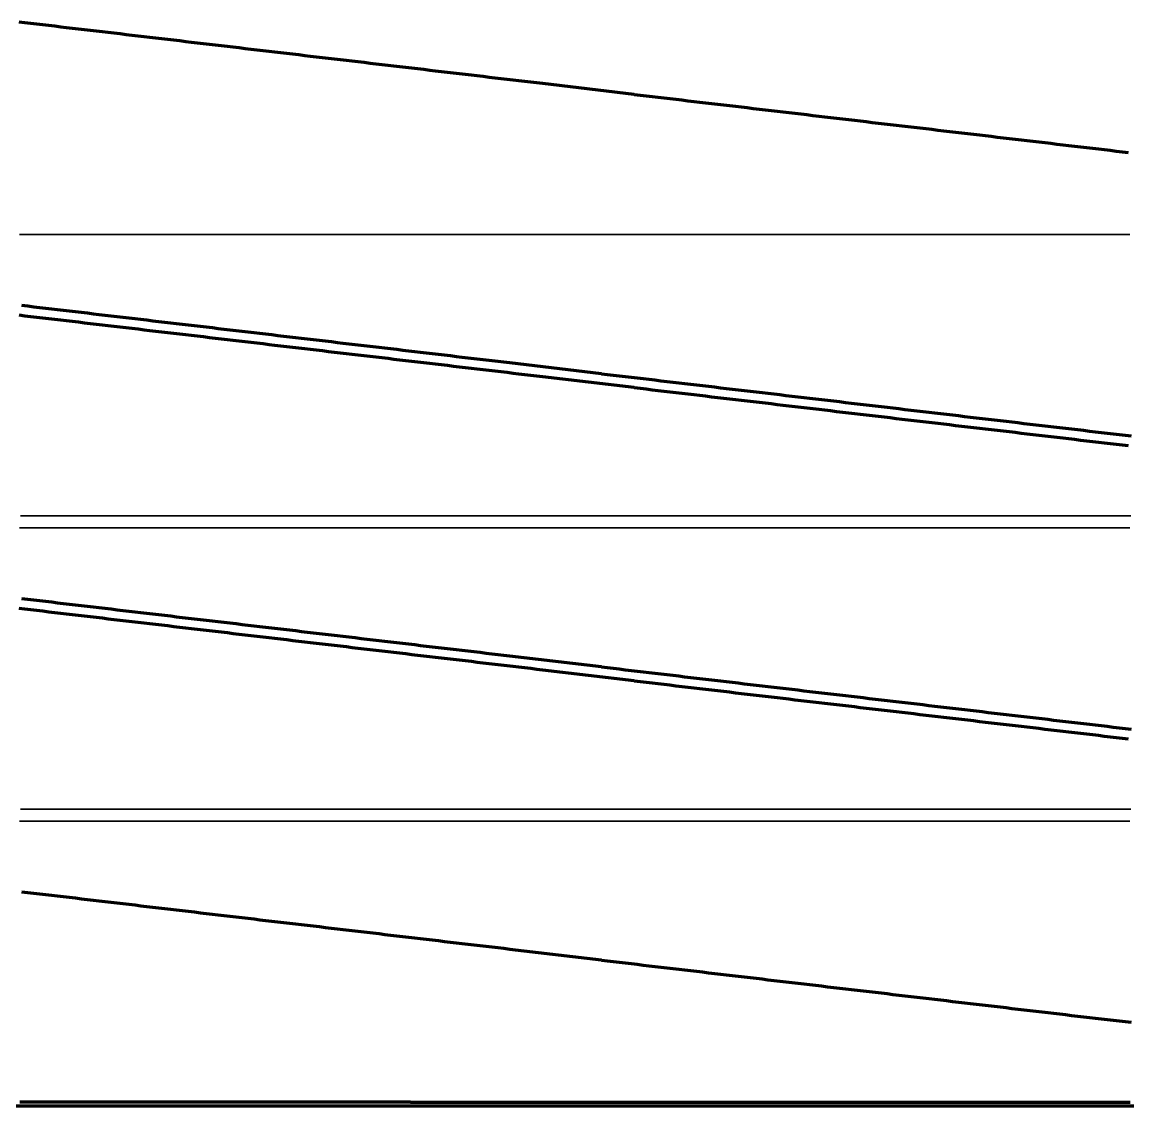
# Model space of a CAD drawing. Header units: millimetres. Extents: x 0 to 2208, y 0 to 420.
# Drawn here: x 85.89 to 95.13, y 106.97 to 116.03 of the extents above; entities that cross this region are included whole.
import ezdxf

# ---------------------------------------------------------------- set-up
doc = ezdxf.new("R2010")
doc.units = ezdxf.units.MM
doc.linetypes.add('IRAM-E-TRAZOS', pattern=[5, 4, -1])
doc.layers.add('01-VISIBLE', color=7, linetype='CONTINUOUS', lineweight=70)
doc.layers.add('02-OCULTA', color=4, linetype='IRAM-E-TRAZOS', lineweight=35)

msp = doc.modelspace()

# ---------------------------------------------------------------- linework, layer by layer
at = {"layer": '01-VISIBLE'}
for p, q in [((91.003, 115.4262), (90.2393, 115.5159)), ((90.7288, 113.0922), (89.9651, 113.182)), ((91.003, 112.9762), (90.2393, 113.0659)), ((90.7288, 110.6422), (89.9651, 110.732)), ((91.003, 110.5262), (90.2393, 110.6159)), ((90.7288, 108.1922), (89.9651, 108.282)), ((89.1341, 107.0041), (91.8341, 107.0041)), ((81.7041, 106.9741), (99.2641, 106.9741)), ((81.7041, 106.9741), (99.2641, 106.9741))]:
    msp.add_line(p, q, dxfattribs=at)
for points in [[(90.2393, 115.5159), (90.1896, 115.5217), (90.1399, 115.5276), (90.0902, 115.5334), (90.0405, 115.5393), (89.9907, 115.5451), (89.941, 115.551), (89.8913, 115.5568), (89.8416, 115.5626), (89.7919, 115.5685), (89.7422, 115.5743), (89.6924, 115.5802), (89.6427, 115.586), (89.593, 115.5919), (89.5433, 115.5977), (89.4936, 115.6035), (89.4438, 115.6094), (89.3941, 115.6152), (89.3444, 115.6211), (89.2947, 115.6269), (89.245, 115.6327), (89.1953, 115.6386), (89.1455, 115.6444), (89.0958, 115.6503), (89.0461, 115.6561), (88.9964, 115.662), (88.9467, 115.6678), (88.8969, 115.6736), (88.8472, 115.6795), (88.7975, 115.6853), (88.7478, 115.6912), (88.6981, 115.697), (88.6483, 115.7029), (88.5986, 115.7087), (88.5489, 115.7145), (88.4992, 115.7204), (88.4495, 115.7262), (88.3998, 115.7321), (88.35, 115.7379), (88.3003, 115.7437), (88.2506, 115.7496), (88.2009, 115.7554), (88.1512, 115.7613), (88.1014, 115.7671), (88.0517, 115.773), (88.002, 115.7788), (87.9523, 115.7846), (87.9026, 115.7905), (87.8528, 115.7963), (87.8031, 115.8022), (87.7534, 115.808), (87.7037, 115.8139), (87.654, 115.8197), (87.6043, 115.8255), (87.5545, 115.8314), (87.5048, 115.8372), (87.4551, 115.8431), (87.4054, 115.8489), (87.3557, 115.8548), (87.3059, 115.8606), (87.2562, 115.8664), (87.2065, 115.8723), (87.1568, 115.8781), (87.1071, 115.884), (87.0574, 115.8898), (87.0076, 115.8956), (86.9579, 115.9015), (86.9082, 115.9073), (86.8585, 115.9132), (86.8088, 115.919), (86.759, 115.9249), (86.7093, 115.9307), (86.6596, 115.9365), (86.6099, 115.9424), (86.5602, 115.9482), (86.5104, 115.9541), (86.4607, 115.9599), (86.411, 115.9658), (86.3613, 115.9716), (86.3116, 115.9774), (86.2619, 115.9833), (86.2121, 115.9891), (86.1624, 115.995), (86.1127, 116.0008), (86.063, 116.0067), (86.0133, 116.0125), (85.9635, 116.0183), (85.9138, 116.0242), (85.8641, 116.03)], [(91.003, 115.4262), (91.0528, 115.4203), (91.1025, 115.4145), (91.1522, 115.4086), (91.2019, 115.4028), (91.2516, 115.397), (91.3013, 115.3911), (91.3511, 115.3853), (91.4008, 115.3794), (91.4505, 115.3736), (91.5002, 115.3677), (91.5499, 115.3619), (91.5997, 115.3561), (91.6494, 115.3502), (91.6991, 115.3444), (91.7488, 115.3385), (91.7985, 115.3327), (91.8483, 115.3268), (91.898, 115.321), (91.9477, 115.3152), (91.9974, 115.3093), (92.0471, 115.3035), (92.0968, 115.2976), (92.1466, 115.2918), (92.1963, 115.286), (92.246, 115.2801), (92.2957, 115.2743), (92.3454, 115.2684), (92.3952, 115.2626), (92.4449, 115.2567), (92.4946, 115.2509), (92.5443, 115.2451), (92.594, 115.2392), (92.6437, 115.2334), (92.6935, 115.2275), (92.7432, 115.2217), (92.7929, 115.2158), (92.8426, 115.21), (92.8923, 115.2042), (92.9421, 115.1983), (92.9918, 115.1925), (93.0415, 115.1866), (93.0912, 115.1808), (93.1409, 115.1749), (93.1907, 115.1691), (93.2404, 115.1633), (93.2901, 115.1574), (93.3398, 115.1516), (93.3895, 115.1457), (93.4392, 115.1399), (93.489, 115.1341), (93.5387, 115.1282), (93.5884, 115.1224), (93.6381, 115.1165), (93.6878, 115.1107), (93.7376, 115.1048), (93.7873, 115.099), (93.837, 115.0932), (93.8867, 115.0873), (93.9364, 115.0815), (93.9862, 115.0756), (94.0359, 115.0698), (94.0856, 115.0639), (94.1353, 115.0581), (94.185, 115.0523), (94.2347, 115.0464), (94.2845, 115.0406), (94.3342, 115.0347), (94.3839, 115.0289), (94.4336, 115.0231), (94.4833, 115.0172), (94.5331, 115.0114), (94.5828, 115.0055), (94.6325, 114.9997), (94.6822, 114.9938), (94.7319, 114.988), (94.7816, 114.9822), (94.8314, 114.9763), (94.8811, 114.9705), (94.9308, 114.9646), (94.9805, 114.9588), (95.0302, 114.9529), (95.08, 114.9471), (95.1297, 114.9413)], [(89.9651, 113.182), (89.9154, 113.1878), (89.8657, 113.1936), (89.8159, 113.1995), (89.7662, 113.2053), (89.7165, 113.2112), (89.6668, 113.217), (89.6171, 113.2229), (89.5673, 113.2287), (89.5176, 113.2345), (89.4679, 113.2404), (89.4182, 113.2462), (89.3685, 113.2521), (89.3187, 113.2579), (89.269, 113.2638), (89.2193, 113.2696), (89.1696, 113.2754), (89.1199, 113.2813), (89.0702, 113.2871), (89.0204, 113.293), (88.9707, 113.2988), (88.921, 113.3046), (88.8713, 113.3105), (88.8216, 113.3163), (88.7718, 113.3222), (88.7221, 113.328), (88.6724, 113.3339), (88.6227, 113.3397), (88.573, 113.3455), (88.5232, 113.3514), (88.4735, 113.3572), (88.4238, 113.3631), (88.3741, 113.3689), (88.3244, 113.3748), (88.2747, 113.3806), (88.2249, 113.3864), (88.1752, 113.3923), (88.1255, 113.3981), (88.0758, 113.404), (88.0261, 113.4098), (87.9763, 113.4157), (87.9266, 113.4215), (87.8769, 113.4273), (87.8272, 113.4332), (87.7775, 113.439), (87.7278, 113.4449), (87.678, 113.4507), (87.6283, 113.4565), (87.5786, 113.4624), (87.5289, 113.4682), (87.4792, 113.4741), (87.4294, 113.4799), (87.3797, 113.4858), (87.33, 113.4916), (87.2803, 113.4974), (87.2306, 113.5033), (87.1808, 113.5091), (87.1311, 113.515), (87.0814, 113.5208), (87.0317, 113.5267), (86.982, 113.5325), (86.9323, 113.5383), (86.8825, 113.5442), (86.8328, 113.55), (86.7831, 113.5559), (86.7334, 113.5617), (86.6837, 113.5675), (86.6339, 113.5734), (86.5842, 113.5792), (86.5345, 113.5851), (86.4848, 113.5909), (86.4351, 113.5968), (86.3854, 113.6026), (86.3356, 113.6084), (86.2859, 113.6143), (86.2362, 113.6201), (86.1865, 113.626), (86.1368, 113.6318), (86.087, 113.6377), (86.0373, 113.6435), (85.9876, 113.6493), (85.9379, 113.6552), (85.8882, 113.661)], [(90.2393, 113.0659), (90.1896, 113.0717), (90.1399, 113.0776), (90.0902, 113.0834), (90.0405, 113.0893), (89.9907, 113.0951), (89.941, 113.101), (89.8913, 113.1068), (89.8416, 113.1126), (89.7919, 113.1185), (89.7422, 113.1243), (89.6924, 113.1302), (89.6427, 113.136), (89.593, 113.1419), (89.5433, 113.1477), (89.4936, 113.1535), (89.4438, 113.1594), (89.3941, 113.1652), (89.3444, 113.1711), (89.2947, 113.1769), (89.245, 113.1827), (89.1953, 113.1886), (89.1455, 113.1944), (89.0958, 113.2003), (89.0461, 113.2061), (88.9964, 113.212), (88.9467, 113.2178), (88.8969, 113.2236), (88.8472, 113.2295), (88.7975, 113.2353), (88.7478, 113.2412), (88.6981, 113.247), (88.6483, 113.2529), (88.5986, 113.2587), (88.5489, 113.2645), (88.4992, 113.2704), (88.4495, 113.2762), (88.3998, 113.2821), (88.35, 113.2879), (88.3003, 113.2937), (88.2506, 113.2996), (88.2009, 113.3054), (88.1512, 113.3113), (88.1014, 113.3171), (88.0517, 113.323), (88.002, 113.3288), (87.9523, 113.3346), (87.9026, 113.3405), (87.8528, 113.3463), (87.8031, 113.3522), (87.7534, 113.358), (87.7037, 113.3639), (87.654, 113.3697), (87.6043, 113.3755), (87.5545, 113.3814), (87.5048, 113.3872), (87.4551, 113.3931), (87.4054, 113.3989), (87.3557, 113.4048), (87.3059, 113.4106), (87.2562, 113.4164), (87.2065, 113.4223), (87.1568, 113.4281), (87.1071, 113.434), (87.0574, 113.4398), (87.0076, 113.4456), (86.9579, 113.4515), (86.9082, 113.4573), (86.8585, 113.4632), (86.8088, 113.469), (86.759, 113.4749), (86.7093, 113.4807), (86.6596, 113.4865), (86.6099, 113.4924), (86.5602, 113.4982), (86.5104, 113.5041), (86.4607, 113.5099), (86.411, 113.5158), (86.3613, 113.5216), (86.3116, 113.5274), (86.2619, 113.5333), (86.2121, 113.5391), (86.1624, 113.545), (86.1127, 113.5508), (86.063, 113.5567), (86.0133, 113.5625), (85.9635, 113.5683), (85.9138, 113.5742), (85.8641, 113.58)], [(90.7288, 113.0922), (90.7785, 113.0864), (90.8282, 113.0805), (90.8779, 113.0747), (90.9277, 113.0689), (90.9774, 113.063), (91.0271, 113.0572), (91.0768, 113.0513), (91.1265, 113.0455), (91.1763, 113.0396), (91.226, 113.0338), (91.2757, 113.028), (91.3254, 113.0221), (91.3751, 113.0163), (91.4248, 113.0104), (91.4746, 113.0046), (91.5243, 112.9987), (91.574, 112.9929), (91.6237, 112.9871), (91.6734, 112.9812), (91.7232, 112.9754), (91.7729, 112.9695), (91.8226, 112.9637), (91.8723, 112.9579), (91.922, 112.952), (91.9717, 112.9462), (92.0215, 112.9403), (92.0712, 112.9345), (92.1209, 112.9286), (92.1706, 112.9228), (92.2203, 112.917), (92.2701, 112.9111), (92.3198, 112.9053), (92.3695, 112.8994), (92.4192, 112.8936), (92.4689, 112.8877), (92.5187, 112.8819), (92.5684, 112.8761), (92.6181, 112.8702), (92.6678, 112.8644), (92.7175, 112.8585), (92.7672, 112.8527), (92.817, 112.8468), (92.8667, 112.841), (92.9164, 112.8352), (92.9661, 112.8293), (93.0158, 112.8235), (93.0656, 112.8176), (93.1153, 112.8118), (93.165, 112.806), (93.2147, 112.8001), (93.2644, 112.7943), (93.3142, 112.7884), (93.3639, 112.7826), (93.4136, 112.7767), (93.4633, 112.7709), (93.513, 112.7651), (93.5627, 112.7592), (93.6125, 112.7534), (93.6622, 112.7475), (93.7119, 112.7417), (93.7616, 112.7358), (93.8113, 112.73), (93.8611, 112.7242), (93.9108, 112.7183), (93.9605, 112.7125), (94.0102, 112.7066), (94.0599, 112.7008), (94.1096, 112.695), (94.1594, 112.6891), (94.2091, 112.6833), (94.2588, 112.6774), (94.3085, 112.6716), (94.3582, 112.6657), (94.408, 112.6599), (94.4577, 112.6541), (94.5074, 112.6482), (94.5571, 112.6424), (94.6068, 112.6365), (94.6566, 112.6307), (94.7063, 112.6248), (94.756, 112.619), (94.8057, 112.6132), (94.8554, 112.6073), (94.9051, 112.6015), (94.9549, 112.5956), (95.0046, 112.5898), (95.0543, 112.5839), (95.104, 112.5781), (95.1537, 112.5723)], [(91.003, 112.9762), (91.0528, 112.9703), (91.1025, 112.9645), (91.1522, 112.9586), (91.2019, 112.9528), (91.2516, 112.947), (91.3013, 112.9411), (91.3511, 112.9353), (91.4008, 112.9294), (91.4505, 112.9236), (91.5002, 112.9177), (91.5499, 112.9119), (91.5997, 112.9061), (91.6494, 112.9002), (91.6991, 112.8944), (91.7488, 112.8885), (91.7985, 112.8827), (91.8483, 112.8768), (91.898, 112.871), (91.9477, 112.8652), (91.9974, 112.8593), (92.0471, 112.8535), (92.0968, 112.8476), (92.1466, 112.8418), (92.1963, 112.836), (92.246, 112.8301), (92.2957, 112.8243), (92.3454, 112.8184), (92.3952, 112.8126), (92.4449, 112.8067), (92.4946, 112.8009), (92.5443, 112.7951), (92.594, 112.7892), (92.6437, 112.7834), (92.6935, 112.7775), (92.7432, 112.7717), (92.7929, 112.7658), (92.8426, 112.76), (92.8923, 112.7542), (92.9421, 112.7483), (92.9918, 112.7425), (93.0415, 112.7366), (93.0912, 112.7308), (93.1409, 112.7249), (93.1907, 112.7191), (93.2404, 112.7133), (93.2901, 112.7074), (93.3398, 112.7016), (93.3895, 112.6957), (93.4392, 112.6899), (93.489, 112.6841), (93.5387, 112.6782), (93.5884, 112.6724), (93.6381, 112.6665), (93.6878, 112.6607), (93.7376, 112.6548), (93.7873, 112.649), (93.837, 112.6432), (93.8867, 112.6373), (93.9364, 112.6315), (93.9862, 112.6256), (94.0359, 112.6198), (94.0856, 112.6139), (94.1353, 112.6081), (94.185, 112.6023), (94.2347, 112.5964), (94.2845, 112.5906), (94.3342, 112.5847), (94.3839, 112.5789), (94.4336, 112.5731), (94.4833, 112.5672), (94.5331, 112.5614), (94.5828, 112.5555), (94.6325, 112.5497), (94.6822, 112.5438), (94.7319, 112.538), (94.7816, 112.5322), (94.8314, 112.5263), (94.8811, 112.5205), (94.9308, 112.5146), (94.9805, 112.5088), (95.0302, 112.5029), (95.08, 112.4971), (95.1297, 112.4913)], [(89.9651, 110.732), (89.9154, 110.7378), (89.8657, 110.7436), (89.8159, 110.7495), (89.7662, 110.7553), (89.7165, 110.7612), (89.6668, 110.767), (89.6171, 110.7729), (89.5673, 110.7787), (89.5176, 110.7845), (89.4679, 110.7904), (89.4182, 110.7962), (89.3685, 110.8021), (89.3187, 110.8079), (89.269, 110.8138), (89.2193, 110.8196), (89.1696, 110.8254), (89.1199, 110.8313), (89.0702, 110.8371), (89.0204, 110.843), (88.9707, 110.8488), (88.921, 110.8546), (88.8713, 110.8605), (88.8216, 110.8663), (88.7718, 110.8722), (88.7221, 110.878), (88.6724, 110.8839), (88.6227, 110.8897), (88.573, 110.8955), (88.5232, 110.9014), (88.4735, 110.9072), (88.4238, 110.9131), (88.3741, 110.9189), (88.3244, 110.9248), (88.2747, 110.9306), (88.2249, 110.9364), (88.1752, 110.9423), (88.1255, 110.9481), (88.0758, 110.954), (88.0261, 110.9598), (87.9763, 110.9657), (87.9266, 110.9715), (87.8769, 110.9773), (87.8272, 110.9832), (87.7775, 110.989), (87.7278, 110.9949), (87.678, 111.0007), (87.6283, 111.0065), (87.5786, 111.0124), (87.5289, 111.0182), (87.4792, 111.0241), (87.4294, 111.0299), (87.3797, 111.0358), (87.33, 111.0416), (87.2803, 111.0474), (87.2306, 111.0533), (87.1808, 111.0591), (87.1311, 111.065), (87.0814, 111.0708), (87.0317, 111.0767), (86.982, 111.0825), (86.9323, 111.0883), (86.8825, 111.0942), (86.8328, 111.1), (86.7831, 111.1059), (86.7334, 111.1117), (86.6837, 111.1175), (86.6339, 111.1234), (86.5842, 111.1292), (86.5345, 111.1351), (86.4848, 111.1409), (86.4351, 111.1468), (86.3854, 111.1526), (86.3356, 111.1584), (86.2859, 111.1643), (86.2362, 111.1701), (86.1865, 111.176), (86.1368, 111.1818), (86.087, 111.1877), (86.0373, 111.1935), (85.9876, 111.1993), (85.9379, 111.2052), (85.8882, 111.211)], [(90.2393, 110.6159), (90.1896, 110.6217), (90.1399, 110.6276), (90.0902, 110.6334), (90.0405, 110.6393), (89.9907, 110.6451), (89.941, 110.651), (89.8913, 110.6568), (89.8416, 110.6626), (89.7919, 110.6685), (89.7422, 110.6743), (89.6924, 110.6802), (89.6427, 110.686), (89.593, 110.6919), (89.5433, 110.6977), (89.4936, 110.7035), (89.4438, 110.7094), (89.3941, 110.7152), (89.3444, 110.7211), (89.2947, 110.7269), (89.245, 110.7327), (89.1953, 110.7386), (89.1455, 110.7444), (89.0958, 110.7503), (89.0461, 110.7561), (88.9964, 110.762), (88.9467, 110.7678), (88.8969, 110.7736), (88.8472, 110.7795), (88.7975, 110.7853), (88.7478, 110.7912), (88.6981, 110.797), (88.6483, 110.8029), (88.5986, 110.8087), (88.5489, 110.8145), (88.4992, 110.8204), (88.4495, 110.8262), (88.3998, 110.8321), (88.35, 110.8379), (88.3003, 110.8437), (88.2506, 110.8496), (88.2009, 110.8554), (88.1512, 110.8613), (88.1014, 110.8671), (88.0517, 110.873), (88.002, 110.8788), (87.9523, 110.8846), (87.9026, 110.8905), (87.8528, 110.8963), (87.8031, 110.9022), (87.7534, 110.908), (87.7037, 110.9139), (87.654, 110.9197), (87.6043, 110.9255), (87.5545, 110.9314), (87.5048, 110.9372), (87.4551, 110.9431), (87.4054, 110.9489), (87.3557, 110.9548), (87.3059, 110.9606), (87.2562, 110.9664), (87.2065, 110.9723), (87.1568, 110.9781), (87.1071, 110.984), (87.0574, 110.9898), (87.0076, 110.9956), (86.9579, 111.0015), (86.9082, 111.0073), (86.8585, 111.0132), (86.8088, 111.019), (86.759, 111.0249), (86.7093, 111.0307), (86.6596, 111.0365), (86.6099, 111.0424), (86.5602, 111.0482), (86.5104, 111.0541), (86.4607, 111.0599), (86.411, 111.0658), (86.3613, 111.0716), (86.3116, 111.0774), (86.2619, 111.0833), (86.2121, 111.0891), (86.1624, 111.095), (86.1127, 111.1008), (86.063, 111.1067), (86.0133, 111.1125), (85.9635, 111.1183), (85.9138, 111.1242), (85.8641, 111.13)], [(90.7288, 110.6422), (90.7785, 110.6364), (90.8282, 110.6305), (90.8779, 110.6247), (90.9277, 110.6189), (90.9774, 110.613), (91.0271, 110.6072), (91.0768, 110.6013), (91.1265, 110.5955), (91.1763, 110.5896), (91.226, 110.5838), (91.2757, 110.578), (91.3254, 110.5721), (91.3751, 110.5663), (91.4248, 110.5604), (91.4746, 110.5546), (91.5243, 110.5487), (91.574, 110.5429), (91.6237, 110.5371), (91.6734, 110.5312), (91.7232, 110.5254), (91.7729, 110.5195), (91.8226, 110.5137), (91.8723, 110.5079), (91.922, 110.502), (91.9717, 110.4962), (92.0215, 110.4903), (92.0712, 110.4845), (92.1209, 110.4786), (92.1706, 110.4728), (92.2203, 110.467), (92.2701, 110.4611), (92.3198, 110.4553), (92.3695, 110.4494), (92.4192, 110.4436), (92.4689, 110.4377), (92.5187, 110.4319), (92.5684, 110.4261), (92.6181, 110.4202), (92.6678, 110.4144), (92.7175, 110.4085), (92.7672, 110.4027), (92.817, 110.3968), (92.8667, 110.391), (92.9164, 110.3852), (92.9661, 110.3793), (93.0158, 110.3735), (93.0656, 110.3676), (93.1153, 110.3618), (93.165, 110.356), (93.2147, 110.3501), (93.2644, 110.3443), (93.3142, 110.3384), (93.3639, 110.3326), (93.4136, 110.3267), (93.4633, 110.3209), (93.513, 110.3151), (93.5627, 110.3092), (93.6125, 110.3034), (93.6622, 110.2975), (93.7119, 110.2917), (93.7616, 110.2858), (93.8113, 110.28), (93.8611, 110.2742), (93.9108, 110.2683), (93.9605, 110.2625), (94.0102, 110.2566), (94.0599, 110.2508), (94.1096, 110.245), (94.1594, 110.2391), (94.2091, 110.2333), (94.2588, 110.2274), (94.3085, 110.2216), (94.3582, 110.2157), (94.408, 110.2099), (94.4577, 110.2041), (94.5074, 110.1982), (94.5571, 110.1924), (94.6068, 110.1865), (94.6566, 110.1807), (94.7063, 110.1748), (94.756, 110.169), (94.8057, 110.1632), (94.8554, 110.1573), (94.9051, 110.1515), (94.9549, 110.1456), (95.0046, 110.1398), (95.0543, 110.1339), (95.104, 110.1281), (95.1537, 110.1223)], [(91.003, 110.5262), (91.0528, 110.5203), (91.1025, 110.5145), (91.1522, 110.5086), (91.2019, 110.5028), (91.2516, 110.497), (91.3013, 110.4911), (91.3511, 110.4853), (91.4008, 110.4794), (91.4505, 110.4736), (91.5002, 110.4677), (91.5499, 110.4619), (91.5997, 110.4561), (91.6494, 110.4502), (91.6991, 110.4444), (91.7488, 110.4385), (91.7985, 110.4327), (91.8483, 110.4268), (91.898, 110.421), (91.9477, 110.4152), (91.9974, 110.4093), (92.0471, 110.4035), (92.0968, 110.3976), (92.1466, 110.3918), (92.1963, 110.386), (92.246, 110.3801), (92.2957, 110.3743), (92.3454, 110.3684), (92.3952, 110.3626), (92.4449, 110.3567), (92.4946, 110.3509), (92.5443, 110.3451), (92.594, 110.3392), (92.6437, 110.3334), (92.6935, 110.3275), (92.7432, 110.3217), (92.7929, 110.3158), (92.8426, 110.31), (92.8923, 110.3042), (92.9421, 110.2983), (92.9918, 110.2925), (93.0415, 110.2866), (93.0912, 110.2808), (93.1409, 110.2749), (93.1907, 110.2691), (93.2404, 110.2633), (93.2901, 110.2574), (93.3398, 110.2516), (93.3895, 110.2457), (93.4392, 110.2399), (93.489, 110.2341), (93.5387, 110.2282), (93.5884, 110.2224), (93.6381, 110.2165), (93.6878, 110.2107), (93.7376, 110.2048), (93.7873, 110.199), (93.837, 110.1932), (93.8867, 110.1873), (93.9364, 110.1815), (93.9862, 110.1756), (94.0359, 110.1698), (94.0856, 110.1639), (94.1353, 110.1581), (94.185, 110.1523), (94.2347, 110.1464), (94.2845, 110.1406), (94.3342, 110.1347), (94.3839, 110.1289), (94.4336, 110.1231), (94.4833, 110.1172), (94.5331, 110.1114), (94.5828, 110.1055), (94.6325, 110.0997), (94.6822, 110.0938), (94.7319, 110.088), (94.7816, 110.0822), (94.8314, 110.0763), (94.8811, 110.0705), (94.9308, 110.0646), (94.9805, 110.0588), (95.0302, 110.0529), (95.08, 110.0471), (95.1297, 110.0413)], [(89.9651, 108.282), (89.9154, 108.2878), (89.8657, 108.2936), (89.8159, 108.2995), (89.7662, 108.3053), (89.7165, 108.3112), (89.6668, 108.317), (89.6171, 108.3229), (89.5673, 108.3287), (89.5176, 108.3345), (89.4679, 108.3404), (89.4182, 108.3462), (89.3685, 108.3521), (89.3187, 108.3579), (89.269, 108.3638), (89.2193, 108.3696), (89.1696, 108.3754), (89.1199, 108.3813), (89.0702, 108.3871), (89.0204, 108.393), (88.9707, 108.3988), (88.921, 108.4046), (88.8713, 108.4105), (88.8216, 108.4163), (88.7718, 108.4222), (88.7221, 108.428), (88.6724, 108.4339), (88.6227, 108.4397), (88.573, 108.4455), (88.5232, 108.4514), (88.4735, 108.4572), (88.4238, 108.4631), (88.3741, 108.4689), (88.3244, 108.4748), (88.2747, 108.4806), (88.2249, 108.4864), (88.1752, 108.4923), (88.1255, 108.4981), (88.0758, 108.504), (88.0261, 108.5098), (87.9763, 108.5157), (87.9266, 108.5215), (87.8769, 108.5273), (87.8272, 108.5332), (87.7775, 108.539), (87.7278, 108.5449), (87.678, 108.5507), (87.6283, 108.5565), (87.5786, 108.5624), (87.5289, 108.5682), (87.4792, 108.5741), (87.4294, 108.5799), (87.3797, 108.5858), (87.33, 108.5916), (87.2803, 108.5974), (87.2306, 108.6033), (87.1808, 108.6091), (87.1311, 108.615), (87.0814, 108.6208), (87.0317, 108.6267), (86.982, 108.6325), (86.9323, 108.6383), (86.8825, 108.6442), (86.8328, 108.65), (86.7831, 108.6559), (86.7334, 108.6617), (86.6837, 108.6675), (86.6339, 108.6734), (86.5842, 108.6792), (86.5345, 108.6851), (86.4848, 108.6909), (86.4351, 108.6968), (86.3854, 108.7026), (86.3356, 108.7084), (86.2859, 108.7143), (86.2362, 108.7201), (86.1865, 108.726), (86.1368, 108.7318), (86.087, 108.7377), (86.0373, 108.7435), (85.9876, 108.7493), (85.9379, 108.7552), (85.8882, 108.761)], [(90.7288, 108.1922), (90.7785, 108.1864), (90.8282, 108.1805), (90.8779, 108.1747), (90.9277, 108.1689), (90.9774, 108.163), (91.0271, 108.1572), (91.0768, 108.1513), (91.1265, 108.1455), (91.1763, 108.1396), (91.226, 108.1338), (91.2757, 108.128), (91.3254, 108.1221), (91.3751, 108.1163), (91.4248, 108.1104), (91.4746, 108.1046), (91.5243, 108.0987), (91.574, 108.0929), (91.6237, 108.0871), (91.6734, 108.0812), (91.7232, 108.0754), (91.7729, 108.0695), (91.8226, 108.0637), (91.8723, 108.0579), (91.922, 108.052), (91.9717, 108.0462), (92.0215, 108.0403), (92.0712, 108.0345), (92.1209, 108.0286), (92.1706, 108.0228), (92.2203, 108.017), (92.2701, 108.0111), (92.3198, 108.0053), (92.3695, 107.9994), (92.4192, 107.9936), (92.4689, 107.9877), (92.5187, 107.9819), (92.5684, 107.9761), (92.6181, 107.9702), (92.6678, 107.9644), (92.7175, 107.9585), (92.7672, 107.9527), (92.817, 107.9468), (92.8667, 107.941), (92.9164, 107.9352), (92.9661, 107.9293), (93.0158, 107.9235), (93.0656, 107.9176), (93.1153, 107.9118), (93.165, 107.906), (93.2147, 107.9001), (93.2644, 107.8943), (93.3142, 107.8884), (93.3639, 107.8826), (93.4136, 107.8767), (93.4633, 107.8709), (93.513, 107.8651), (93.5627, 107.8592), (93.6125, 107.8534), (93.6622, 107.8475), (93.7119, 107.8417), (93.7616, 107.8358), (93.8113, 107.83), (93.8611, 107.8242), (93.9108, 107.8183), (93.9605, 107.8125), (94.0102, 107.8066), (94.0599, 107.8008), (94.1096, 107.795), (94.1594, 107.7891), (94.2091, 107.7833), (94.2588, 107.7774), (94.3085, 107.7716), (94.3582, 107.7657), (94.408, 107.7599), (94.4577, 107.7541), (94.5074, 107.7482), (94.5571, 107.7424), (94.6068, 107.7365), (94.6566, 107.7307), (94.7063, 107.7248), (94.756, 107.719), (94.8057, 107.7132), (94.8554, 107.7073), (94.9051, 107.7015), (94.9549, 107.6956), (95.0046, 107.6898), (95.0543, 107.6839), (95.104, 107.6781), (95.1537, 107.6723)], [(89.1341, 107.0041), (89.0839, 107.0041), (89.0337, 107.0041), (88.9835, 107.0041), (88.9333, 107.0041), (88.883, 107.0041), (88.8328, 107.0041), (88.7826, 107.0041), (88.7324, 107.0041), (88.6822, 107.0041), (88.632, 107.0041), (88.5818, 107.0041), (88.5316, 107.0041), (88.4814, 107.0041), (88.4312, 107.0041), (88.381, 107.0041), (88.3308, 107.0041), (88.2806, 107.0041), (88.2304, 107.0041), (88.1802, 107.0041), (88.13, 107.0041), (88.0798, 107.0041), (88.0296, 107.0041), (87.9794, 107.0041), (87.9292, 107.0041), (87.879, 107.0041), (87.8288, 107.0041), (87.7786, 107.0041), (87.7284, 107.0041), (87.6782, 107.0041), (87.628, 107.0041), (87.5778, 107.0041), (87.5276, 107.0041), (87.4774, 107.0041), (87.4272, 107.0041), (87.377, 107.0041), (87.3268, 107.0041), (87.2766, 107.0041), (87.2264, 107.0041), (87.1762, 107.0041), (87.126, 107.0041), (87.0758, 107.0041), (87.0255, 107.0041), (86.9753, 107.0041), (86.9251, 107.0041), (86.8749, 107.0041), (86.8247, 107.0041), (86.7745, 107.0041), (86.7243, 107.0041), (86.6741, 107.0041), (86.6239, 107.0041), (86.5737, 107.0041), (86.5235, 107.0041), (86.4733, 107.0041), (86.4231, 107.0041), (86.3729, 107.0041), (86.3227, 107.0041), (86.2725, 107.0041), (86.2223, 107.0041), (86.1721, 107.0041), (86.1219, 107.0041), (86.0717, 107.0041), (86.0215, 107.0041), (85.9713, 107.0041), (85.9211, 107.0041), (85.8709, 107.0041)], [(91.8341, 107.0041), (91.8843, 107.0041), (91.9345, 107.0041), (91.9847, 107.0041), (92.0349, 107.0041), (92.0851, 107.0041), (92.1353, 107.0041), (92.1855, 107.0041), (92.2357, 107.0041), (92.2859, 107.0041), (92.3361, 107.0041), (92.3863, 107.0041), (92.4365, 107.0041), (92.4867, 107.0041), (92.5369, 107.0041), (92.5871, 107.0041), (92.6373, 107.0041), (92.6875, 107.0041), (92.7377, 107.0041), (92.7879, 107.0041), (92.8381, 107.0041), (92.8883, 107.0041), (92.9385, 107.0041), (92.9887, 107.0041), (93.0389, 107.0041), (93.0891, 107.0041), (93.1393, 107.0041), (93.1895, 107.0041), (93.2397, 107.0041), (93.2899, 107.0041), (93.3401, 107.0041), (93.3903, 107.0041), (93.4405, 107.0041), (93.4908, 107.0041), (93.541, 107.0041), (93.5912, 107.0041), (93.6414, 107.0041), (93.6916, 107.0041), (93.7418, 107.0041), (93.792, 107.0041), (93.8422, 107.0041), (93.8924, 107.0041), (93.9426, 107.0041), (93.9928, 107.0041), (94.043, 107.0041), (94.0932, 107.0041), (94.1434, 107.0041), (94.1936, 107.0041), (94.2438, 107.0041), (94.294, 107.0041), (94.3442, 107.0041), (94.3944, 107.0041), (94.4446, 107.0041), (94.4948, 107.0041), (94.545, 107.0041), (94.5952, 107.0041), (94.6454, 107.0041), (94.6956, 107.0041), (94.7458, 107.0041), (94.796, 107.0041), (94.8462, 107.0041), (94.8964, 107.0041), (94.9466, 107.0041), (94.9968, 107.0041), (95.047, 107.0041), (95.0972, 107.0041), (95.1474, 107.0041)]]:
    msp.add_lwpolyline(points, dxfattribs=at)
at = {"layer": '02-OCULTA'}
for p, q in [((89.1341, 114.2541), (91.8341, 114.2541)), ((89.1341, 111.9041), (91.8341, 111.9041)), ((89.1341, 111.8041), (91.8341, 111.8041)), ((89.1341, 109.4541), (91.8341, 109.4541)), ((89.1341, 109.3541), (91.8341, 109.3541)), ((81.7041, 106.9741), (99.2641, 106.9741)), ((81.7041, 106.9741), (99.2641, 106.9741))]:
    msp.add_line(p, q, dxfattribs=at)
for points in [[(89.1341, 114.2541), (89.0838, 114.2541), (89.0335, 114.2541), (88.9833, 114.2541), (88.933, 114.2541), (88.8828, 114.2541), (88.8325, 114.2541), (88.7822, 114.2541), (88.732, 114.2541), (88.6817, 114.2541), (88.6315, 114.2541), (88.5812, 114.2541), (88.531, 114.2541), (88.4807, 114.2541), (88.4304, 114.2541), (88.3802, 114.2541), (88.3299, 114.2541), (88.2797, 114.2541), (88.2294, 114.2541), (88.1791, 114.2541), (88.1289, 114.2541), (88.0786, 114.2541), (88.0284, 114.2541), (87.9781, 114.2541), (87.9278, 114.2541), (87.8776, 114.2541), (87.8273, 114.2541), (87.7771, 114.2541), (87.7268, 114.2541), (87.6765, 114.2541), (87.6263, 114.2541), (87.576, 114.2541), (87.5258, 114.2541), (87.4755, 114.2541), (87.4252, 114.2541), (87.375, 114.2541), (87.3247, 114.2541), (87.2745, 114.2541), (87.2242, 114.2541), (87.174, 114.2541), (87.1237, 114.2541), (87.0734, 114.2541), (87.0232, 114.2541), (86.9729, 114.2541), (86.9227, 114.2541), (86.8724, 114.2541), (86.8221, 114.2541), (86.7719, 114.2541), (86.7216, 114.2541), (86.6714, 114.2541), (86.6211, 114.2541), (86.5708, 114.2541), (86.5206, 114.2541), (86.4703, 114.2541), (86.4201, 114.2541), (86.3698, 114.2541), (86.3195, 114.2541), (86.2693, 114.2541), (86.219, 114.2541), (86.1688, 114.2541), (86.1185, 114.2541), (86.0682, 114.2541), (86.018, 114.2541), (85.9677, 114.2541), (85.9175, 114.2541), (85.8672, 114.2541)], [(91.8341, 114.2541), (91.8842, 114.2541), (91.9343, 114.2541), (91.9845, 114.2541), (92.0346, 114.2541), (92.0848, 114.2541), (92.1349, 114.2541), (92.185, 114.2541), (92.2352, 114.2541), (92.2853, 114.2541), (92.3354, 114.2541), (92.3856, 114.2541), (92.4357, 114.2541), (92.4859, 114.2541), (92.536, 114.2541), (92.5861, 114.2541), (92.6363, 114.2541), (92.6864, 114.2541), (92.7365, 114.2541), (92.7867, 114.2541), (92.8368, 114.2541), (92.887, 114.2541), (92.9371, 114.2541), (92.9872, 114.2541), (93.0374, 114.2541), (93.0875, 114.2541), (93.1377, 114.2541), (93.1878, 114.2541), (93.2379, 114.2541), (93.2881, 114.2541), (93.3382, 114.2541), (93.3883, 114.2541), (93.4385, 114.2541), (93.4886, 114.2541), (93.5388, 114.2541), (93.5889, 114.2541), (93.639, 114.2541), (93.6892, 114.2541), (93.7393, 114.2541), (93.7894, 114.2541), (93.8396, 114.2541), (93.8897, 114.2541), (93.9399, 114.2541), (93.99, 114.2541), (94.0401, 114.2541), (94.0903, 114.2541), (94.1404, 114.2541), (94.1906, 114.2541), (94.2407, 114.2541), (94.2908, 114.2541), (94.341, 114.2541), (94.3911, 114.2541), (94.4412, 114.2541), (94.4914, 114.2541), (94.5415, 114.2541), (94.5917, 114.2541), (94.6418, 114.2541), (94.6919, 114.2541), (94.7421, 114.2541), (94.7922, 114.2541), (94.8423, 114.2541), (94.8925, 114.2541), (94.9426, 114.2541), (94.9928, 114.2541), (95.0429, 114.2541), (95.093, 114.2541), (95.1432, 114.2541)], [(89.1341, 111.9041), (89.0839, 111.9041), (89.0338, 111.9041), (88.9836, 111.9041), (88.9335, 111.9041), (88.8834, 111.9041), (88.8332, 111.9041), (88.7831, 111.9041), (88.733, 111.9041), (88.6828, 111.9041), (88.6327, 111.9041), (88.5825, 111.9041), (88.5324, 111.9041), (88.4823, 111.9041), (88.4321, 111.9041), (88.382, 111.9041), (88.3319, 111.9041), (88.2817, 111.9041), (88.2316, 111.9041), (88.1814, 111.9041), (88.1313, 111.9041), (88.0812, 111.9041), (88.031, 111.9041), (87.9809, 111.9041), (87.9307, 111.9041), (87.8806, 111.9041), (87.8305, 111.9041), (87.7803, 111.9041), (87.7302, 111.9041), (87.6801, 111.9041), (87.6299, 111.9041), (87.5798, 111.9041), (87.5296, 111.9041), (87.4795, 111.9041), (87.4294, 111.9041), (87.3792, 111.9041), (87.3291, 111.9041), (87.279, 111.9041), (87.2288, 111.9041), (87.1787, 111.9041), (87.1285, 111.9041), (87.0784, 111.9041), (87.0283, 111.9041), (86.9781, 111.9041), (86.928, 111.9041), (86.8778, 111.9041), (86.8277, 111.9041), (86.7776, 111.9041), (86.7274, 111.9041), (86.6773, 111.9041), (86.6272, 111.9041), (86.577, 111.9041), (86.5269, 111.9041), (86.4767, 111.9041), (86.4266, 111.9041), (86.3765, 111.9041), (86.3263, 111.9041), (86.2762, 111.9041), (86.2261, 111.9041), (86.1759, 111.9041), (86.1258, 111.9041), (86.0756, 111.9041), (86.0255, 111.9041), (85.9754, 111.9041), (85.9252, 111.9041), (85.8751, 111.9041)], [(91.8341, 111.9041), (91.8843, 111.9041), (91.9346, 111.9041), (91.9848, 111.9041), (92.0351, 111.9041), (92.0854, 111.9041), (92.1356, 111.9041), (92.1859, 111.9041), (92.2361, 111.9041), (92.2864, 111.9041), (92.3367, 111.9041), (92.3869, 111.9041), (92.4372, 111.9041), (92.4874, 111.9041), (92.5377, 111.9041), (92.588, 111.9041), (92.6382, 111.9041), (92.6885, 111.9041), (92.7387, 111.9041), (92.789, 111.9041), (92.8392, 111.9041), (92.8895, 111.9041), (92.9398, 111.9041), (92.99, 111.9041), (93.0403, 111.9041), (93.0905, 111.9041), (93.1408, 111.9041), (93.1911, 111.9041), (93.2413, 111.9041), (93.2916, 111.9041), (93.3418, 111.9041), (93.3921, 111.9041), (93.4424, 111.9041), (93.4926, 111.9041), (93.5429, 111.9041), (93.5931, 111.9041), (93.6434, 111.9041), (93.6937, 111.9041), (93.7439, 111.9041), (93.7942, 111.9041), (93.8444, 111.9041), (93.8947, 111.9041), (93.945, 111.9041), (93.9952, 111.9041), (94.0455, 111.9041), (94.0957, 111.9041), (94.146, 111.9041), (94.1962, 111.9041), (94.2465, 111.9041), (94.2968, 111.9041), (94.347, 111.9041), (94.3973, 111.9041), (94.4475, 111.9041), (94.4978, 111.9041), (94.5481, 111.9041), (94.5983, 111.9041), (94.6486, 111.9041), (94.6988, 111.9041), (94.7491, 111.9041), (94.7994, 111.9041), (94.8496, 111.9041), (94.8999, 111.9041), (94.9501, 111.9041), (95.0004, 111.9041), (95.0507, 111.9041), (95.1009, 111.9041), (95.1512, 111.9041)], [(89.1341, 111.8041), (89.0838, 111.8041), (89.0335, 111.8041), (88.9833, 111.8041), (88.933, 111.8041), (88.8828, 111.8041), (88.8325, 111.8041), (88.7822, 111.8041), (88.732, 111.8041), (88.6817, 111.8041), (88.6315, 111.8041), (88.5812, 111.8041), (88.531, 111.8041), (88.4807, 111.8041), (88.4304, 111.8041), (88.3802, 111.8041), (88.3299, 111.8041), (88.2797, 111.8041), (88.2294, 111.8041), (88.1791, 111.8041), (88.1289, 111.8041), (88.0786, 111.8041), (88.0284, 111.8041), (87.9781, 111.8041), (87.9278, 111.8041), (87.8776, 111.8041), (87.8273, 111.8041), (87.7771, 111.8041), (87.7268, 111.8041), (87.6765, 111.8041), (87.6263, 111.8041), (87.576, 111.8041), (87.5258, 111.8041), (87.4755, 111.8041), (87.4252, 111.8041), (87.375, 111.8041), (87.3247, 111.8041), (87.2745, 111.8041), (87.2242, 111.8041), (87.174, 111.8041), (87.1237, 111.8041), (87.0734, 111.8041), (87.0232, 111.8041), (86.9729, 111.8041), (86.9227, 111.8041), (86.8724, 111.8041), (86.8221, 111.8041), (86.7719, 111.8041), (86.7216, 111.8041), (86.6714, 111.8041), (86.6211, 111.8041), (86.5708, 111.8041), (86.5206, 111.8041), (86.4703, 111.8041), (86.4201, 111.8041), (86.3698, 111.8041), (86.3195, 111.8041), (86.2693, 111.8041), (86.219, 111.8041), (86.1688, 111.8041), (86.1185, 111.8041), (86.0682, 111.8041), (86.018, 111.8041), (85.9677, 111.8041), (85.9175, 111.8041), (85.8672, 111.8041)], [(91.8341, 111.8041), (91.8842, 111.8041), (91.9343, 111.8041), (91.9845, 111.8041), (92.0346, 111.8041), (92.0848, 111.8041), (92.1349, 111.8041), (92.185, 111.8041), (92.2352, 111.8041), (92.2853, 111.8041), (92.3354, 111.8041), (92.3856, 111.8041), (92.4357, 111.8041), (92.4859, 111.8041), (92.536, 111.8041), (92.5861, 111.8041), (92.6363, 111.8041), (92.6864, 111.8041), (92.7365, 111.8041), (92.7867, 111.8041), (92.8368, 111.8041), (92.887, 111.8041), (92.9371, 111.8041), (92.9872, 111.8041), (93.0374, 111.8041), (93.0875, 111.8041), (93.1377, 111.8041), (93.1878, 111.8041), (93.2379, 111.8041), (93.2881, 111.8041), (93.3382, 111.8041), (93.3883, 111.8041), (93.4385, 111.8041), (93.4886, 111.8041), (93.5388, 111.8041), (93.5889, 111.8041), (93.639, 111.8041), (93.6892, 111.8041), (93.7393, 111.8041), (93.7894, 111.8041), (93.8396, 111.8041), (93.8897, 111.8041), (93.9399, 111.8041), (93.99, 111.8041), (94.0401, 111.8041), (94.0903, 111.8041), (94.1404, 111.8041), (94.1906, 111.8041), (94.2407, 111.8041), (94.2908, 111.8041), (94.341, 111.8041), (94.3911, 111.8041), (94.4412, 111.8041), (94.4914, 111.8041), (94.5415, 111.8041), (94.5917, 111.8041), (94.6418, 111.8041), (94.6919, 111.8041), (94.7421, 111.8041), (94.7922, 111.8041), (94.8423, 111.8041), (94.8925, 111.8041), (94.9426, 111.8041), (94.9928, 111.8041), (95.0429, 111.8041), (95.093, 111.8041), (95.1432, 111.8041)], [(89.1341, 109.4541), (89.0839, 109.4541), (89.0338, 109.4541), (88.9836, 109.4541), (88.9335, 109.4541), (88.8834, 109.4541), (88.8332, 109.4541), (88.7831, 109.4541), (88.733, 109.4541), (88.6828, 109.4541), (88.6327, 109.4541), (88.5825, 109.4541), (88.5324, 109.4541), (88.4823, 109.4541), (88.4321, 109.4541), (88.382, 109.4541), (88.3319, 109.4541), (88.2817, 109.4541), (88.2316, 109.4541), (88.1814, 109.4541), (88.1313, 109.4541), (88.0812, 109.4541), (88.031, 109.4541), (87.9809, 109.4541), (87.9307, 109.4541), (87.8806, 109.4541), (87.8305, 109.4541), (87.7803, 109.4541), (87.7302, 109.4541), (87.6801, 109.4541), (87.6299, 109.4541), (87.5798, 109.4541), (87.5296, 109.4541), (87.4795, 109.4541), (87.4294, 109.4541), (87.3792, 109.4541), (87.3291, 109.4541), (87.279, 109.4541), (87.2288, 109.4541), (87.1787, 109.4541), (87.1285, 109.4541), (87.0784, 109.4541), (87.0283, 109.4541), (86.9781, 109.4541), (86.928, 109.4541), (86.8778, 109.4541), (86.8277, 109.4541), (86.7776, 109.4541), (86.7274, 109.4541), (86.6773, 109.4541), (86.6272, 109.4541), (86.577, 109.4541), (86.5269, 109.4541), (86.4767, 109.4541), (86.4266, 109.4541), (86.3765, 109.4541), (86.3263, 109.4541), (86.2762, 109.4541), (86.2261, 109.4541), (86.1759, 109.4541), (86.1258, 109.4541), (86.0756, 109.4541), (86.0255, 109.4541), (85.9754, 109.4541), (85.9252, 109.4541), (85.8751, 109.4541)], [(91.8341, 109.4541), (91.8843, 109.4541), (91.9346, 109.4541), (91.9848, 109.4541), (92.0351, 109.4541), (92.0854, 109.4541), (92.1356, 109.4541), (92.1859, 109.4541), (92.2361, 109.4541), (92.2864, 109.4541), (92.3367, 109.4541), (92.3869, 109.4541), (92.4372, 109.4541), (92.4874, 109.4541), (92.5377, 109.4541), (92.588, 109.4541), (92.6382, 109.4541), (92.6885, 109.4541), (92.7387, 109.4541), (92.789, 109.4541), (92.8392, 109.4541), (92.8895, 109.4541), (92.9398, 109.4541), (92.99, 109.4541), (93.0403, 109.4541), (93.0905, 109.4541), (93.1408, 109.4541), (93.1911, 109.4541), (93.2413, 109.4541), (93.2916, 109.4541), (93.3418, 109.4541), (93.3921, 109.4541), (93.4424, 109.4541), (93.4926, 109.4541), (93.5429, 109.4541), (93.5931, 109.4541), (93.6434, 109.4541), (93.6937, 109.4541), (93.7439, 109.4541), (93.7942, 109.4541), (93.8444, 109.4541), (93.8947, 109.4541), (93.945, 109.4541), (93.9952, 109.4541), (94.0455, 109.4541), (94.0957, 109.4541), (94.146, 109.4541), (94.1962, 109.4541), (94.2465, 109.4541), (94.2968, 109.4541), (94.347, 109.4541), (94.3973, 109.4541), (94.4475, 109.4541), (94.4978, 109.4541), (94.5481, 109.4541), (94.5983, 109.4541), (94.6486, 109.4541), (94.6988, 109.4541), (94.7491, 109.4541), (94.7994, 109.4541), (94.8496, 109.4541), (94.8999, 109.4541), (94.9501, 109.4541), (95.0004, 109.4541), (95.0507, 109.4541), (95.1009, 109.4541), (95.1512, 109.4541)], [(89.1341, 109.3541), (89.0838, 109.3541), (89.0335, 109.3541), (88.9833, 109.3541), (88.933, 109.3541), (88.8828, 109.3541), (88.8325, 109.3541), (88.7822, 109.3541), (88.732, 109.3541), (88.6817, 109.3541), (88.6315, 109.3541), (88.5812, 109.3541), (88.531, 109.3541), (88.4807, 109.3541), (88.4304, 109.3541), (88.3802, 109.3541), (88.3299, 109.3541), (88.2797, 109.3541), (88.2294, 109.3541), (88.1791, 109.3541), (88.1289, 109.3541), (88.0786, 109.3541), (88.0284, 109.3541), (87.9781, 109.3541), (87.9278, 109.3541), (87.8776, 109.3541), (87.8273, 109.3541), (87.7771, 109.3541), (87.7268, 109.3541), (87.6765, 109.3541), (87.6263, 109.3541), (87.576, 109.3541), (87.5258, 109.3541), (87.4755, 109.3541), (87.4252, 109.3541), (87.375, 109.3541), (87.3247, 109.3541), (87.2745, 109.3541), (87.2242, 109.3541), (87.174, 109.3541), (87.1237, 109.3541), (87.0734, 109.3541), (87.0232, 109.3541), (86.9729, 109.3541), (86.9227, 109.3541), (86.8724, 109.3541), (86.8221, 109.3541), (86.7719, 109.3541), (86.7216, 109.3541), (86.6714, 109.3541), (86.6211, 109.3541), (86.5708, 109.3541), (86.5206, 109.3541), (86.4703, 109.3541), (86.4201, 109.3541), (86.3698, 109.3541), (86.3195, 109.3541), (86.2693, 109.3541), (86.219, 109.3541), (86.1688, 109.3541), (86.1185, 109.3541), (86.0682, 109.3541), (86.018, 109.3541), (85.9677, 109.3541), (85.9175, 109.3541), (85.8672, 109.3541)], [(91.8341, 109.3541), (91.8842, 109.3541), (91.9343, 109.3541), (91.9845, 109.3541), (92.0346, 109.3541), (92.0848, 109.3541), (92.1349, 109.3541), (92.185, 109.3541), (92.2352, 109.3541), (92.2853, 109.3541), (92.3354, 109.3541), (92.3856, 109.3541), (92.4357, 109.3541), (92.4859, 109.3541), (92.536, 109.3541), (92.5861, 109.3541), (92.6363, 109.3541), (92.6864, 109.3541), (92.7365, 109.3541), (92.7867, 109.3541), (92.8368, 109.3541), (92.887, 109.3541), (92.9371, 109.3541), (92.9872, 109.3541), (93.0374, 109.3541), (93.0875, 109.3541), (93.1377, 109.3541), (93.1878, 109.3541), (93.2379, 109.3541), (93.2881, 109.3541), (93.3382, 109.3541), (93.3883, 109.3541), (93.4385, 109.3541), (93.4886, 109.3541), (93.5388, 109.3541), (93.5889, 109.3541), (93.639, 109.3541), (93.6892, 109.3541), (93.7393, 109.3541), (93.7894, 109.3541), (93.8396, 109.3541), (93.8897, 109.3541), (93.9399, 109.3541), (93.99, 109.3541), (94.0401, 109.3541), (94.0903, 109.3541), (94.1404, 109.3541), (94.1906, 109.3541), (94.2407, 109.3541), (94.2908, 109.3541), (94.341, 109.3541), (94.3911, 109.3541), (94.4412, 109.3541), (94.4914, 109.3541), (94.5415, 109.3541), (94.5917, 109.3541), (94.6418, 109.3541), (94.6919, 109.3541), (94.7421, 109.3541), (94.7922, 109.3541), (94.8423, 109.3541), (94.8925, 109.3541), (94.9426, 109.3541), (94.9928, 109.3541), (95.0429, 109.3541), (95.093, 109.3541), (95.1432, 109.3541)]]:
    msp.add_lwpolyline(points, dxfattribs=at)

doc.saveas('drawing.dxf')
